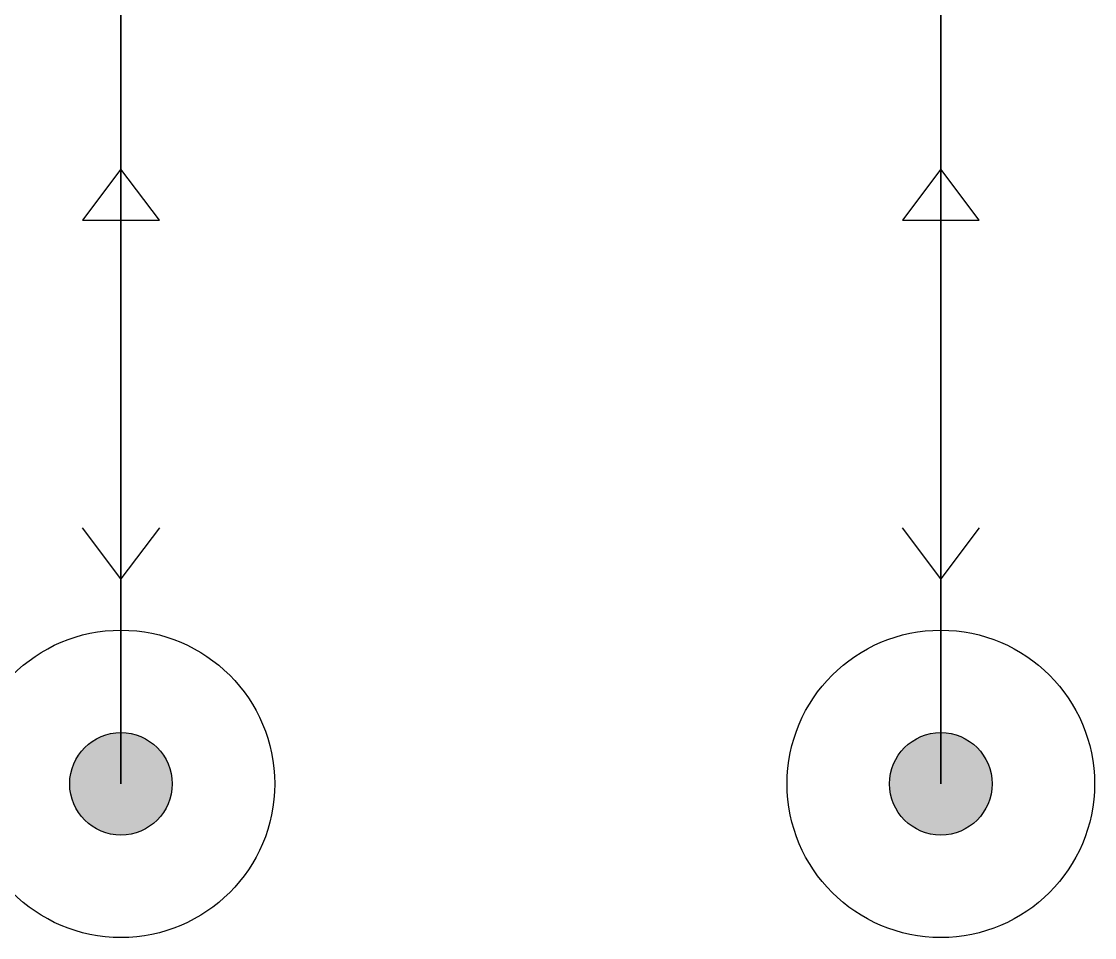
# Model space of a CAD drawing. Header units: millimetres. Extents: x -18594 to 273470, y -238787 to 48452.
# Drawn here: x 173553 to 175647, y -34571 to -32783 of the extents above; entities that cross this region are included whole.
import ezdxf

# ---------------------------------------------------------------- set-up
doc = ezdxf.new("R2010")
doc.units = ezdxf.units.MM
doc.layers.add('AM_BOR', color=4, linetype='Continuous', lineweight=25)
for name, color, linetype, true_color in [('Xref AGV layout$0$Ndc8_Activity_Decant', 1, 'Continuous', 0xff0000), ('Xref AGV layout$0$Ndc8_InFix_HOP', 1, 'Continuous', 0xff0000), ('Xref AGV layout$0$Ndc8_OutFix_HOP', 5, 'Continuous', 0x0000ff), ('Xref AGV layout$0$Ndc8_Point', 7, 'Continuous', 0x000080)]:
    doc.layers.add(name, color=color, linetype=linetype, true_color=true_color)

# ---------------------------------------------------------------- blocks, each defined once
blk = doc.blocks.new('Xref AGV layout')
at = {"layer": 'Xref AGV layout$0$Ndc8_Point'}
h = blk.add_hatch(color=256, dxfattribs=at)
edge = h.paths.add_edge_path(flags=0)
edge.add_arc((173747, -34271), 100, 0, 360)
h = blk.add_hatch(color=256, dxfattribs=at)
edge = h.paths.add_edge_path(flags=0)
edge.add_arc((175347, -34271), 100, 0, 360)
at = {"layer": 'Xref AGV layout$0$Ndc8_Activity_Decant'}
for centre in [(173747, -34271), (175347, -34271)]:
    blk.add_circle(centre, 300, dxfattribs=at)
at = {"layer": 'Xref AGV layout$0$Ndc8_InFix_HOP'}
for points in [[(173747, -32671), (173747, -34271)], [(175347, -32671), (175347, -34271)], [(173822, -33771), (173747, -33871), (173672, -33771)], [(175422, -33771), (175347, -33871), (175272, -33771)]]:
    blk.add_lwpolyline(points, dxfattribs=at)
at = {"layer": 'Xref AGV layout$0$Ndc8_OutFix_HOP'}
for points in [[(173747, -34271), (173747, -32671)], [(175347, -34271), (175347, -32671)], [(173747, -33071), (173672, -33171), (173822, -33171), (173747, -33071)], [(175347, -33071), (175272, -33171), (175422, -33171), (175347, -33071)]]:
    blk.add_lwpolyline(points, dxfattribs=at)
at = {"layer": 'Xref AGV layout$0$Ndc8_Point'}
for centre in [(173747, -34271), (175347, -34271)]:
    blk.add_circle(centre, 100, dxfattribs=at)

msp = doc.modelspace()

# ---------------------------------------------------------------- block references
at = {"layer": 'AM_BOR'}
msp.add_blockref('Xref AGV layout', (0, 0), dxfattribs=at)

doc.saveas('drawing.dxf')
